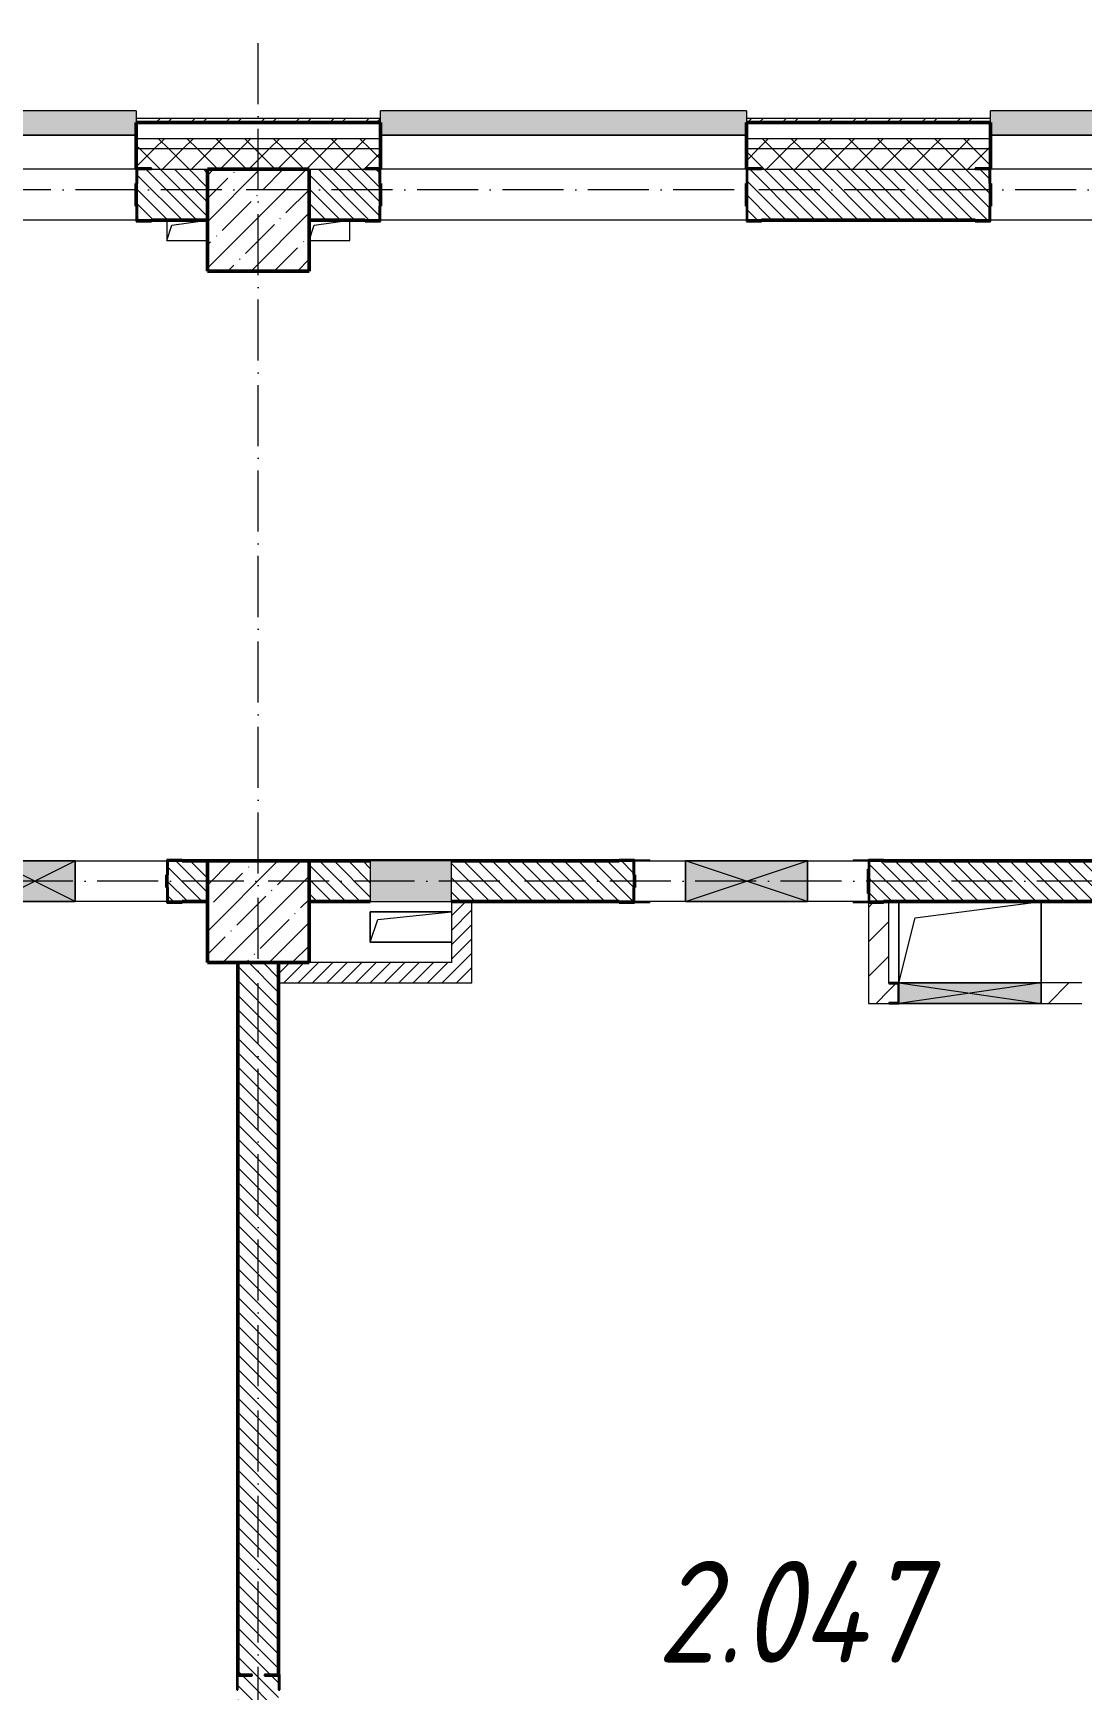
# Model space of a CAD drawing. Header units: millimetres. Extents: x 2294 to 908349, y -83289 to 219220.
# Drawn here: x 51055 to 56213, y 8031 to 16176 of the extents above; entities that cross this region are included whole.
import ezdxf

# ---------------------------------------------------------------- set-up
doc = ezdxf.new("R2010")
doc.units = ezdxf.units.MM
doc.linetypes.add('50_200_ШТРИХ_1Т_ш5_п1_п1_', pattern=[700, 500, -100, 0, -100])
for name, color, linetype, lineweight in [('A-DETL-GENF-OTLN', 7, 'Continuous', 9), ('A-FLOR-____-OTLN', 7, 'Continuous', 9), ('A-GENM-____-MCUT', 7, 'Continuous', 25), ('A-GENM-____-OTLN', 7, 'Continuous', 9), ('A-GENM-____-OTLN-1', 7, 'Continuous', 25), ('A-GLAZ-____-OTLN', 7, 'Continuous', 9), ('A-WALL-____-MCUT-2', 7, 'Continuous', 50), ('A-WALL-____-MCUT-3', 7, 'Continuous', 9), ('A-WALL-____-OTLN', 7, 'Continuous', 9), ('A-WALL-____-PATT-1', 7, 'Continuous', 9), ('A-WALL-FNSH-MCUT-1', 7, 'Continuous', 9), ('I-WALL-____-OTLN', 7, 'Continuous', 9), ('S-COLS-____-MCUT', 7, 'Continuous', 50), ('S-COLS-____-OTLN', 7, 'Continuous', 9), ('S-GRID-____-OTLN-1', 7, '50_200_ШТРИХ_1Т_ш5_п1_п1_', 9), ('Марки помещений', 7, 'Continuous', 9)]:
    doc.layers.add(name, color=color, linetype=linetype, lineweight=lineweight)
doc.layers.add('A-GLAZ-____-OTLN-1', color=7, linetype='Continuous', lineweight=9, true_color=0xc0c0c0)
doc.styles.add('ISOCPEUR_I_3', font='isocpeui.ttf', dxfattribs={"width": 0.85, "height": 2.2})
pattern_1 = [(135, (7562.787, 6025.276), (-35.35534, -35.35534), [])]
pattern_2 = [(45, (7562.79, 6025.28), (-70.71068, 70.71068), []), (135, (7562.79, 6025.28), (-70.71068, -70.71068), [])]
pattern_3 = [(45, (7562.787, 6025.276), (-35.35534, 35.35534), [])]
pattern_4 = [(45, (7562.79, 6025.28), (-84.8528, 84.8528), [])]

# ---------------------------------------------------------------- blocks, each defined once
blk = doc.blocks.new('BSC_Колонна _Прямоугольная - 500х500-V90-АР1_План отверстий 2 этажа в осях 1-64_А-ГГ')
at = {"layer": 'S-COLS-____-OTLN'}
h = blk.add_hatch(dxfattribs=at)
h.set_pattern_fill('FP_119', color=256, style=0, pattern_type=2)
h.set_pattern_definition([(45, (-44600, -5831.04), (-114.04925, 114.04925), []), (45, (-44485.95, -5831.04), (-114.04925, 114.04925), [201.613, -40.323, 3.353, -36.97])])
h.paths.add_polyline_path([(-250, -250), (250, -250), (250, 250), (-250, 250)], flags=0)
at = {"layer": 'S-COLS-____-MCUT'}
for p, q in [((250, 250), (-250, 250)), ((-250, 250), (-250, -250)), ((250, -250), (250, 250)), ((-250, -250), (250, -250))]:
    blk.add_line(p, q, dxfattribs=at)
blk = doc.blocks.new('Фахверк_СКБ_Уголок - 250_2700-27497298-АР1_План отверстий 2 этажа в осях 1-64_А-ГГ')
at = {"layer": 'A-GENM-____-MCUT'}
for p, q in [((200, 181), (125, 181)), ((125, 181), (125, 106)), ((131, 106), (131, 175)), ((131, 175), (200, 175)), ((200, 175), (200, 181)), ((125, 106), (131, 106)), ((131, -6), (125, -6)), ((125, -6), (125, -81)), ((125, -81), (200, -81)), ((131, -75), (131, -6)), ((200, -75), (131, -75)), ((200, -81), (200, -75))]:
    blk.add_line(p, q, dxfattribs=at)
blk = doc.blocks.new('154_Стойка_СКБ_Уголок - СМ-2180_200-28268025-АР1_План отверстий 2 этажа в осях 1-64_А-ГГ')
at = {"layer": 'A-GENM-____-MCUT'}
for p, q in [((125, 156), (125, 81)), ((200, 156), (125, 156)), ((131, 81), (131, 150)), ((131, 150), (200, 150)), ((200, 150), (200, 156)), ((125, 81), (131, 81)), ((131, 19), (125, 19)), ((125, 19), (125, -56)), ((131, -50), (131, 19)), ((125, -56), (200, -56)), ((200, -50), (131, -50)), ((200, -56), (200, -50))]:
    blk.add_line(p, q, dxfattribs=at)
blk = doc.blocks.new('Стойка_Влож_Уголок_Опорный - Уголок-28213941-АР1_План отверстий 2 этажа в осях 1-64_А-ГГ')
at = {"layer": 'A-GENM-____-OTLN'}
for p, q in [((-212, -6), (-212, 0)), ((0, 0), (0, -6)), ((-212, -75), (-212, -6)), ((-212, -6), (-206, -6)), ((-212, -75), (-206, -75)), ((-6, -6), (0, -6)), ((-6, -75), (0, -75)), ((0, -6), (0, -75))]:
    blk.add_line(p, q, dxfattribs=at)
blk = doc.blocks.new('Стойка_Влож_Полоса боковая - Полоса-V142-АР1_План отверстий 2 этажа в осях 1-64_А-ГГ')
at = {"layer": 'A-GENM-____-OTLN'}
for p, q in [((-5, 60), (0, 60)), ((-5, -60), (-5, 60)), ((0, -60), (-5, -60))]:
    blk.add_line(p, q, dxfattribs=at)
blk = doc.blocks.new('Фахверк_СКБ_Уголок - 200_3960-28268576-АР1_План отверстий 2 этажа в осях 1-64_А-ГГ')
at = {"layer": 'A-GENM-____-MCUT'}
for p, q in [((200, 156), (125, 156)), ((125, 156), (125, 81)), ((131, 81), (131, 150)), ((131, 150), (200, 150)), ((200, 150), (200, 156)), ((125, 81), (131, 81)), ((131, 19), (125, 19)), ((125, 19), (125, -56)), ((131, -50), (131, 19)), ((125, -56), (200, -56)), ((200, -50), (131, -50)), ((200, -56), (200, -50))]:
    blk.add_line(p, q, dxfattribs=at)
blk = doc.blocks.new('Фахверк_СКБ_Уголок - 200_3550-28267367-АР1_План отверстий 2 этажа в осях 1-64_А-ГГ')
at = {"layer": 'A-GENM-____-MCUT'}
for p, q in [((200, 156), (125, 156)), ((125, 156), (125, 81)), ((131, 81), (131, 150)), ((131, 150), (200, 150)), ((200, 150), (200, 156)), ((125, 81), (131, 81)), ((131, 19), (125, 19)), ((125, 19), (125, -56)), ((131, -50), (131, 19)), ((125, -56), (200, -56)), ((200, -50), (131, -50)), ((200, -56), (200, -50))]:
    blk.add_line(p, q, dxfattribs=at)
blk = doc.blocks.new('AR_Отверстие Ниша - Лючок-32403954-АР1_План отверстий 2 этажа в осях 1-64_А-ГГ')
at = {"layer": 'A-GLAZ-____-OTLN'}
blk.add_hatch(color=256, dxfattribs=at).paths.add_polyline_path([(-200, 100), (-200, -100), (200, -100), (200, 100)], flags=0)
for p, q in [((200, 100), (-200, 100)), ((-200, 100), (-200, -100)), ((200, -100), (200, 100)), ((-200, -100), (200, -100))]:
    blk.add_line(p, q, dxfattribs=at)
blk = doc.blocks.new('Л_Общий_Лючок - Лючок-29677405-АР1_План отверстий 2 этажа в осях 1-64_А-ГГ')
at = {"layer": 'A-GLAZ-____-OTLN-1'}
blk.add_hatch(color=256, dxfattribs=at).paths.add_polyline_path([(400, 0), (424, 0), (424, 6), (-24, 6), (-24, 0), (0, 0)], flags=0)
at = {"layer": 'A-GLAZ-____-OTLN'}
for p, q in [((424, 6), (-24, 6)), ((-24, 6), (-24, 0)), ((424, 6), (424, 0))]:
    blk.add_line(p, q, dxfattribs=at)
blk = doc.blocks.new('AR_Отверстие прямоугольное _в плите_ - AR_Отверстие прямоугольное _в плите_-V155-АР1_План отверстий 2 этажа в осях 1-64_А-ГГ')
at = {"layer": 'A-GENM-____-OTLN'}
for p, q in [((200, 75), (-200, 75)), ((-200, 75), (-200, -75)), ((-200, -75), (-162.5, 37.5)), ((-162.5, 37.5), (200, 75)), ((-200, -75), (200, -75))]:
    blk.add_line(p, q, dxfattribs=at)
blk = doc.blocks.new('AR_Отверстие прямоугольное _в плите_ - AR_Отверстие прямоугольное _в плите_-V165-АР1_План отверстий 2 этажа в осях 1-64_А-ГГ')
at = {"layer": 'A-GENM-____-OTLN'}
for p, q in [((-100, 50), (-100, -50)), ((-100, -50), (-75, 25)), ((-75, 25), (100, 50)), ((-100, -50), (100, -50))]:
    blk.add_line(p, q, dxfattribs=at)
blk = doc.blocks.new('AR_Отверстие прямоугольное _в плите_ - AR_Отверстие прямоугольное _в плите_-V166-АР1_План отверстий 2 этажа в осях 1-64_А-ГГ')
at = {"layer": 'A-GENM-____-OTLN'}
for p, q in [((-100, -50), (-75, 25)), ((-75, 25), (100, 50)), ((100, -50), (100, 50)), ((-100, -50), (100, -50))]:
    blk.add_line(p, q, dxfattribs=at)
blk = doc.blocks.new('AR_Отверстие прямоугольное _в плите_ - AR_Отверстие прямоугольное _в плите_-30552525-АР1_План отверстий 2 этажа в осях 1-64_А-ГГ')
at = {"layer": 'A-GENM-____-OTLN'}
for p, q in [((-350, 200), (-350, -200)), ((-270, 120), (350, 200)), ((350, -200), (350, 200)), ((-350, -200), (-270, 120))]:
    blk.add_line(p, q, dxfattribs=at)
blk = doc.blocks.new('Отлив_СКБ - Отлив витража_120_НВФ-31885689-АР1_План отверстий 2 этажа в осях 1-64_А-ГГ')
at = {"layer": 'A-GLAZ-____-OTLN-1'}
for points in [[(1800, 2), (1800, 120), (0, 120), (0, 2), (1103.1, 2)], [(1103.1, 0), (1800, 0), (1800, 2), (0, 2), (0, 0)]]:
    blk.add_hatch(color=256, dxfattribs=at).paths.add_polyline_path(points, flags=0)
at = {"layer": 'A-GLAZ-____-OTLN'}
for p, q in [((0, 83), (0, 120)), ((1800, 120), (0, 120)), ((1800, 120), (1800, 83)), ((0, 2), (1800, 2)), ((1800, 0), (0, 0))]:
    blk.add_line(p, q, dxfattribs=at)
blk = doc.blocks.new('AR_Отверстие прямоугольное _в стене__БезПР - AR_Отверстие прямоугольное _в стене__БезПР-36428632-АР1_План отверстий 2 этажа в осях 1-64_А-ГГ')
at = {"layer": 'A-GLAZ-____-OTLN'}
blk.add_hatch(color=256, dxfattribs=at).paths.add_polyline_path([(-200, -100), (200, -100), (200, 100), (-200, 100)], flags=0)
at = {"layer": 'A-DETL-GENF-OTLN'}
for p, q in [((-200, -100), (-200, 100)), ((-200, 100), (200, 100)), ((200, 100), (-200, -100)), ((-200, 100), (200, -100)), ((200, 100), (-200, 100)), ((-200, 100), (-200, -100)), ((200, 100), (200, -100)), ((200, -100), (200, 100)), ((200, -100), (-200, -100)), ((-200, -100), (200, -100))]:
    blk.add_line(p, q, dxfattribs=at)
at = {"layer": 'A-GLAZ-____-OTLN'}
blk.add_line((200, 100), (-200, 100), dxfattribs=at)
blk = doc.blocks.new('AR_Отверстие прямоугольное _в стене_ - AR_Отверстие прямоугольное _в стене__ОВ-36867292-АР1_План отверстий 2 этажа в осях 1-64_А-ГГ')
at = {"layer": 'A-GLAZ-____-OTLN'}
blk.add_hatch(color=256, dxfattribs=at).paths.add_polyline_path([(350, -50), (350, 50), (-350, 50), (-350, -50)], flags=0)
at = {"layer": 'A-DETL-GENF-OTLN'}
for p, q in [((-350, -50), (-350, 50)), ((-350, 50), (350, 50)), ((350, 50), (-350, -50)), ((-350, 50), (350, -50)), ((350, 50), (-350, 50)), ((-350, 50), (-350, -50)), ((350, 50), (350, -50)), ((350, -50), (350, 50)), ((350, -50), (-350, -50)), ((-350, -50), (350, -50))]:
    blk.add_line(p, q, dxfattribs=at)
blk = doc.blocks.new('AR_Отверстие прямоугольное _в стене_ - AR_Отверстие прямоугольное _в стене__ОВ-36868278-АР1_План отверстий 2 этажа в осях 1-64_А-ГГ')
at = {"layer": 'A-GLAZ-____-OTLN'}
blk.add_hatch(color=256, dxfattribs=at).paths.add_polyline_path([(-300, 100), (-300, -100), (300, -100), (300, 100)], flags=0)
at = {"layer": 'A-DETL-GENF-OTLN'}
for p, q in [((-300, -100), (-300, 100)), ((-300, 100), (300, 100)), ((300, 100), (-300, -100)), ((-300, 100), (300, -100)), ((300, 100), (-300, 100)), ((-300, 100), (-300, -100)), ((300, 100), (300, -100)), ((300, -100), (300, 100)), ((300, -100), (-300, -100)), ((-300, -100), (300, -100))]:
    blk.add_line(p, q, dxfattribs=at)
blk = doc.blocks.new('154_Фахверк_СКБ_Швеллер - Тип_100_3960_зеркало-V199-АР1_План отверстий 2 этажа в осях 1-64_А-ГГ')
at = {"layer": 'A-GENM-____-MCUT'}
for p, q in [((175, 50), (125, 50)), ((128, 47), (175, 47)), ((128, -47), (128, 47)), ((175, 47), (175, 50)), ((125, -50), (175, -50)), ((175, -47), (128, -47)), ((175, -50), (175, -47))]:
    blk.add_line(p, q, dxfattribs=at)
blk = doc.blocks.new('2floor')
at = {"layer": 'A-WALL-____-PATT-1'}
h = blk.add_hatch(dxfattribs=at)
h.set_pattern_fill('FP_3', color=256, style=0, pattern_type=2)
h.set_pattern_definition([(45, (7562.79, 6025.28), (-85.53659, 85.53659), []), (45, (7619.81, 6025.28), (-85.53659, 85.53659), [])])
h.paths.add_polyline_path([(79427.8, 15736.3), (79427.8, 15756.3), (75562.8, 15756.3), (75562.8, 15736.3), (78247.7, 15736.3)], flags=0)
h.paths.add_polyline_path([(73762.8, 15736.3), (73762.8, 15756.3), (72562.8, 15756.3), (72562.8, 15736.3), (72945.3, 15736.3)], flags=0)
h.paths.add_polyline_path([(70762.8, 15736.3), (70762.8, 15756.3), (69562.8, 15756.3), (69562.8, 15736.3), (70294.1, 15736.3)], flags=0)
h.paths.add_polyline_path([(66759.2, 15736.3), (67762.8, 15736.3), (67762.8, 15756.3), (66562.8, 15756.3), (66562.8, 15736.3)], flags=0)
h.paths.add_polyline_path([(64108, 15736.3), (64762.8, 15736.3), (64762.8, 15756.3), (63562.8, 15756.3), (63562.8, 15736.3)], flags=0)
h.paths.add_polyline_path([(61762.8, 15736.3), (61762.8, 15756.3), (60562.8, 15756.3), (60562.8, 15736.3), (60573, 15736.3)], flags=0)
h.paths.add_polyline_path([(58762.8, 15736.3), (58762.8, 15756.3), (57562.8, 15756.3), (57562.8, 15736.3), (57921.8, 15736.3)], flags=0)
h.paths.add_polyline_path([(52762.8, 15736.3), (52762.8, 15756.3), (51562.8, 15756.3), (51562.8, 15736.3), (51735.7, 15736.3)], flags=0)
h.paths.add_polyline_path([(54562.8, 15736.3), (55762.8, 15736.3), (55762.8, 15756.3), (54562.8, 15756.3)], flags=0)
h.paths.add_polyline_path([(48562.8, 15736.3), (49762.8, 15736.3), (49762.8, 15756.3), (48562.8, 15756.3)], flags=0)
h.paths.add_polyline_path([(45897.8, 15736.3), (46762.8, 15736.3), (46762.8, 15756.3), (45897.8, 15756.3)], flags=0)
h = blk.add_hatch(dxfattribs=at)
h.set_pattern_fill('FP_1', color=256, style=0, pattern_type=2)
h.set_pattern_definition(pattern_2)
h.paths.add_polyline_path([(81912.8, 15606.3), (81912.8, 15656.3), (75562.8, 15656.3), (75562.8, 15606.3), (81782.6, 15606.3)], flags=0)
h.paths.add_polyline_path([(72945.3, 15606.3), (73762.8, 15606.3), (73762.8, 15656.3), (72562.8, 15656.3), (72562.8, 15606.3)], flags=0)
h.paths.add_polyline_path([(70762.8, 15606.3), (70762.8, 15656.3), (69562.8, 15656.3), (69562.8, 15606.3), (70294.1, 15606.3)], flags=0)
h.paths.add_polyline_path([(67762.8, 15606.3), (67762.8, 15656.3), (66562.8, 15656.3), (66562.8, 15606.3), (67642.9, 15606.3)], flags=0)
h.paths.add_polyline_path([(64762.8, 15606.3), (64762.8, 15656.3), (63562.8, 15656.3), (63562.8, 15606.3), (64108, 15606.3)], flags=0)
h.paths.add_polyline_path([(60562.8, 15606.3), (61762.8, 15606.3), (61762.8, 15656.3), (60562.8, 15656.3)], flags=0)
h.paths.add_polyline_path([(57562.8, 15606.3), (58762.8, 15606.3), (58762.8, 15656.3), (57562.8, 15656.3)], flags=0)
h.paths.add_polyline_path([(55270.6, 15606.3), (55762.8, 15606.3), (55762.8, 15656.3), (54562.8, 15656.3), (54562.8, 15606.3)], flags=0)
h.paths.add_polyline_path([(52762.8, 15606.3), (52762.8, 15656.3), (51562.8, 15656.3), (51562.8, 15606.3), (51735.7, 15606.3)], flags=0)
h.paths.add_polyline_path([(49762.8, 15606.3), (49762.8, 15656.3), (48562.8, 15656.3), (48562.8, 15606.3), (49084.5, 15606.3)], flags=0)
h.paths.add_polyline_path([(45362.8, 15606.3), (46762.8, 15606.3), (46762.8, 15656.3), (45362.8, 15656.3)], flags=0)
h.paths.add_polyline_path([(43562.8, 15606.3), (43562.8, 15656.3), (42362.8, 15656.3), (42362.8, 15606.3), (42898.4, 15606.3)], flags=0)
h.paths.add_polyline_path([(34562.8, 15606.3), (34562.8, 15656.3), (31392.8, 15656.3), (31392.8, 15606.3), (32293.6, 15606.3)], flags=0)
h = blk.add_hatch(dxfattribs=at)
h.set_pattern_fill('FP_1', color=256, style=0, pattern_type=2)
h.set_pattern_definition(pattern_2)
h.paths.add_polyline_path([(81912.8, 15506.3), (81912.8, 15606.3), (75562.8, 15606.3), (75562.8, 15512.3), (75637.8, 15512.3), (75637.8, 15506.3), (81782.6, 15506.3)], flags=0)
h.paths.add_polyline_path([(72945.3, 15506.3), (73687.8, 15506.3), (73687.8, 15512.3), (73762.8, 15512.3), (73762.8, 15606.3), (72562.8, 15606.3), (72562.8, 15512.3), (72637.8, 15512.3), (72637.8, 15506.3)], flags=0)
h.paths.add_polyline_path([(70687.8, 15506.3), (70687.8, 15512.3), (70762.8, 15512.3), (70762.8, 15606.3), (69562.8, 15606.3), (69562.8, 15512.3), (69637.8, 15512.3), (69637.8, 15506.3), (70412.8, 15506.3)], flags=0)
h.paths.add_polyline_path([(66912.8, 15506.3), (67687.8, 15506.3), (67687.8, 15512.3), (67762.8, 15512.3), (67762.8, 15606.3), (66562.8, 15606.3), (66562.8, 15512.3), (66637.8, 15512.3), (66637.8, 15506.3), (66759.2, 15506.3)], flags=0)
h.paths.add_polyline_path([(64108, 15506.3), (64687.8, 15506.3), (64687.8, 15512.3), (64762.8, 15512.3), (64762.8, 15606.3), (63562.8, 15606.3), (63562.8, 15512.3), (63637.8, 15512.3), (63637.8, 15506.3)], flags=0)
h.paths.add_polyline_path([(61412.8, 15506.3), (61687.8, 15506.3), (61687.8, 15512.3), (61762.8, 15512.3), (61762.8, 15606.3), (60562.8, 15606.3), (60562.8, 15512.3), (60637.8, 15512.3), (60637.8, 15506.3), (60912.8, 15506.3)], flags=0)
h.paths.add_polyline_path([(58412.8, 15506.3), (58687.8, 15506.3), (58687.8, 15512.3), (58762.8, 15512.3), (58762.8, 15606.3), (57562.8, 15606.3), (57562.8, 15512.3), (57637.8, 15512.3), (57637.8, 15506.3), (57921.8, 15506.3)], flags=0)
h.paths.add_polyline_path([(55687.8, 15506.3), (55687.8, 15512.3), (55762.8, 15512.3), (55762.8, 15606.3), (54562.8, 15606.3), (54562.8, 15512.3), (54637.8, 15512.3), (54637.8, 15506.3), (55270.6, 15506.3)], flags=0)
h.paths.add_polyline_path([(52687.8, 15506.3), (52687.8, 15512.3), (52762.8, 15512.3), (52762.8, 15606.3), (51562.8, 15606.3), (51562.8, 15512.3), (51637.8, 15512.3), (51637.8, 15506.3), (52412.8, 15506.3)], flags=0)
h.paths.add_polyline_path([(48637.8, 15506.3), (49687.8, 15506.3), (49687.8, 15512.3), (49762.8, 15512.3), (49762.8, 15606.3), (48562.8, 15606.3), (48562.8, 15512.3), (48637.8, 15512.3)], flags=0)
h.paths.add_polyline_path([(46412.8, 15506.3), (46687.8, 15506.3), (46687.8, 15512.3), (46762.8, 15512.3), (46762.8, 15606.3), (45362.8, 15606.3), (45362.8, 15506.3), (45862.8, 15506.3)], flags=0)
h.paths.add_polyline_path([(42898.4, 15506.3), (43487.8, 15506.3), (43487.8, 15512.3), (43562.8, 15512.3), (43562.8, 15606.3), (42362.8, 15606.3), (42362.8, 15506.3), (42862.8, 15506.3)], flags=0)
h.paths.add_polyline_path([(34487.8, 15506.3), (34487.8, 15512.3), (34562.8, 15512.3), (34562.8, 15606.3), (31392.8, 15606.3), (31392.8, 15506.3), (33862.8, 15506.3)], flags=0)
h = blk.add_hatch(dxfattribs=at)
h.set_pattern_fill('FP_6', color=256, style=0, pattern_type=2)
h.set_pattern_definition(pattern_1)
h.paths.add_polyline_path([(51568.8, 15256.3), (51912.8, 15256.3), (51912.8, 15506.3), (51568.8, 15506.3), (51568.8, 15437.3), (51562.8, 15437.3), (51562.8, 15325.3), (51568.8, 15325.3), (51568.8, 15260.6)], flags=0)
h.paths.add_polyline_path([(49687.8, 15256.3), (49756.8, 15256.3), (49756.8, 15325.3), (49762.8, 15325.3), (49762.8, 15437.3), (49756.8, 15437.3), (49756.8, 15506.3), (49412.8, 15506.3), (49412.8, 15256.3)], flags=0)
h = blk.add_hatch(dxfattribs=at)
h.set_pattern_fill('FP_6', color=256, style=0, pattern_type=2)
h.set_pattern_definition(pattern_1)
h.paths.add_polyline_path([(57637.8, 15256.3), (57912.8, 15256.3), (57912.8, 15506.3), (57568.8, 15506.3), (57568.8, 15437.3), (57562.8, 15437.3), (57562.8, 15325.3), (57568.8, 15325.3), (57568.8, 15256.3)], flags=0)
h.paths.add_polyline_path([(54637.8, 15256.3), (55756.8, 15256.3), (55756.8, 15325.3), (55762.8, 15325.3), (55762.8, 15437.3), (55756.8, 15437.3), (55756.8, 15506.3), (54568.8, 15506.3), (54568.8, 15437.3), (54562.8, 15437.3), (54562.8, 15325.3), (54568.8, 15325.3), (54568.8, 15256.3)], flags=0)
h.paths.add_polyline_path([(52687.8, 15256.3), (52756.8, 15256.3), (52756.8, 15325.3), (52762.8, 15325.3), (52762.8, 15437.3), (52756.8, 15437.3), (52756.8, 15506.3), (52412.8, 15506.3), (52412.8, 15256.3)], flags=0)
h = blk.add_hatch(dxfattribs=at)
h.set_pattern_fill('FP_6', color=256, style=0, pattern_type=2)
h.set_pattern_definition(pattern_1)
h.paths.add_polyline_path([(51787.8, 11906.3), (51912.8, 11906.3), (51912.8, 12106.3), (51718.8, 12106.3), (51718.8, 12037.3), (51712.8, 12037.3), (51712.8, 11975.3), (51718.8, 11975.3), (51718.8, 11906.3), (51735.7, 11906.3)], flags=0)
h.paths.add_polyline_path([(49968.2, 11906.3), (50006.8, 11906.3), (50006.8, 11975.3), (50012.8, 11975.3), (50012.8, 12037.3), (50006.8, 12037.3), (50006.8, 12106.3), (49412.8, 12106.3), (49412.8, 11906.3), (49937.8, 11906.3)], flags=0)
h = blk.add_hatch(dxfattribs=at)
h.set_pattern_fill('FP_6', color=256, style=0, pattern_type=2)
h.set_pattern_definition(pattern_1)
h.paths.add_polyline_path([(57038.1, 11906.3), (57912.8, 11906.3), (57912.8, 12106.3), (55168.8, 12106.3), (55168.8, 12037.3), (55162.8, 12037.3), (55162.8, 11975.3), (55168.8, 11975.3), (55168.8, 11906.3), (55270.6, 11906.3)], flags=0)
h.paths.add_polyline_path([(53112.8, 11906.3), (54006.8, 11906.3), (54006.8, 11975.3), (54012.8, 11975.3), (54012.8, 12037.3), (54006.8, 12037.3), (54006.8, 12106.3), (53112.8, 12106.3), (53112.8, 11993.8)], flags=0)
h.paths.add_polyline_path([(52412.8, 11906.3), (52712.8, 11906.3), (52712.8, 12106.3), (52412.8, 12106.3)], flags=0)
h = blk.add_hatch(dxfattribs=at)
h.set_pattern_fill('FP_5', color=256, style=0, pattern_type=2)
h.set_pattern_definition(pattern_3)
h.paths.add_polyline_path([(53212.8, 11606.3), (53212.8, 11906.3), (53112.8, 11906.3), (53112.8, 11606.3)], flags=0)
h = blk.add_hatch(dxfattribs=at)
h.set_pattern_fill('FP_4', color=256, style=0, pattern_type=2)
h.set_pattern_definition(pattern_4)
h.paths.add_polyline_path([(55262.8, 11406.3), (55262.8, 11906.3), (55237.8, 11906.3), (55237.8, 11900.3), (55162.8, 11900.3), (55162.8, 11406.3)], flags=0)
h = blk.add_hatch(dxfattribs=at)
h.set_pattern_fill('FP_6', color=256, style=0, pattern_type=2)
h.set_pattern_definition(pattern_1)
h.paths.add_polyline_path([(52062.8, 4606.3), (52262.8, 4606.3), (52262.8, 8100.3), (52193.8, 8100.3), (52193.8, 8106.3), (52262.8, 8106.3), (52262.8, 11606.3), (52062.8, 11606.3), (52062.8, 8106.3), (52131.8, 8106.3), (52131.8, 8100.3), (52062.8, 8100.3), (52062.8, 5041.2)], flags=0)
h = blk.add_hatch(dxfattribs=at)
h.set_pattern_fill('FP_5', color=256, style=0, pattern_type=2)
h.set_pattern_definition(pattern_3)
h.paths.add_polyline_path([(52412.8, 11506.3), (53212.8, 11506.3), (53212.8, 11606.3), (52262.8, 11606.3), (52262.8, 11506.3)], flags=0)
h = blk.add_hatch(dxfattribs=at)
h.set_pattern_fill('FP_4', color=256, style=0, pattern_type=2)
h.set_pattern_definition(pattern_4)
h.paths.add_polyline_path([(56012.8, 11406.3), (56212.8, 11406.3), (56212.8, 11506.3), (56012.8, 11506.3)], flags=0)
h.paths.add_polyline_path([(57038.1, 11406.3), (57112.8, 11406.3), (57112.8, 11506.3), (56912.8, 11506.3), (56912.8, 11406.3)], flags=0)
h.paths.add_polyline_path([(58062.8, 11406.3), (58062.8, 11506.3), (57462.8, 11506.3), (57462.8, 11406.3)], flags=0)
h.paths.add_polyline_path([(55264.3, 11409.3), (55309.8, 11409.3), (55309.8, 11503.3), (55262.8, 11503.3), (55262.8, 11409.3)], flags=0)
at = {"layer": 'S-COLS-____-OTLN'}
h = blk.add_hatch(dxfattribs=at)
h.set_pattern_fill('FP_25', color=256, style=0, pattern_type=2)
h.set_pattern_definition([(45, (7562.79, 6025.28), (-114.04925, 114.04925), []), (45, (7676.84, 6025.28), (-114.04925, 114.04925), [201.612, -40.322, 3.353, -36.97])])
h.paths.add_polyline_path([(51912.8, 15006.3), (52412.8, 15006.3), (52412.8, 15506.3), (51912.8, 15506.3), (51912.8, 15361.1)], flags=0)
at = {"layer": 'A-FLOR-____-OTLN'}
for p, q in [((55312.7, 11506.3), (55312.7, 11906.3)), ((56012.7, 11906.3), (56012.7, 11506.3)), ((52712.8, 11856.3), (53112.8, 11856.3)), ((52712.8, 11706.3), (52712.8, 11856.3)), ((53112.8, 11706.3), (52712.8, 11706.3))]:
    blk.add_line(p, q, dxfattribs=at)
at = {"layer": 'A-WALL-____-MCUT-2'}
for p, q in [((52762.8, 15736.3), (51562.8, 15736.3)), ((51562.8, 15736.3), (51562.8, 15512.3)), ((52762.8, 15512.3), (52762.8, 15736.3)), ((55762.8, 15736.3), (54562.8, 15736.3)), ((54562.8, 15736.3), (54562.8, 15512.3)), ((55762.8, 15512.3), (55762.8, 15736.3)), ((51912.8, 15506.3), (52412.8, 15506.3)), ((51912.8, 15256.3), (51912.8, 15506.3)), ((52412.8, 15506.3), (52412.8, 15256.3)), ((51562.8, 15437.3), (51562.8, 15325.3)), ((52762.8, 15325.3), (52762.8, 15437.3)), ((54562.8, 15437.3), (54562.8, 15325.3)), ((55762.8, 15325.3), (55762.8, 15437.3)), ((51637.8, 15256.3), (51912.8, 15256.3)), ((52412.8, 15256.3), (52687.8, 15256.3)), ((54637.8, 15256.3), (55687.8, 15256.3)), ((51912.8, 12106.3), (51787.8, 12106.3)), ((52712.8, 12106.3), (52412.8, 12106.3)), ((53937.8, 12106.3), (53112.8, 12106.3)), ((57912.8, 12106.3), (55237.8, 12106.3)), ((51712.8, 12037.3), (51712.8, 11975.3)), ((54012.8, 11975.3), (54012.8, 12037.3)), ((55162.8, 12037.3), (55162.8, 11975.3)), ((51787.8, 11906.3), (51912.8, 11906.3)), ((52412.8, 11906.3), (52712.8, 11906.3)), ((53112.8, 11906.3), (53937.8, 11906.3)), ((55237.8, 11906.3), (57912.8, 11906.3)), ((52062.8, 11606.3), (52062.8, 8106.3)), ((52262.8, 8106.3), (52262.8, 11606.3))]:
    blk.add_line(p, q, dxfattribs=at)
at = {"layer": 'A-WALL-____-MCUT-3'}
for p, q in [((52762.8, 15656.3), (51562.8, 15656.3)), ((55762.8, 15656.3), (54562.8, 15656.3)), ((52762.8, 15606.3), (51562.8, 15606.3)), ((55762.8, 15606.3), (54562.8, 15606.3)), ((51637.8, 15506.3), (51912.8, 15506.3)), ((52412.8, 15506.3), (52687.8, 15506.3)), ((54637.8, 15506.3), (55687.8, 15506.3))]:
    blk.add_line(p, q, dxfattribs=at)
at = {"layer": 'A-WALL-____-OTLN'}
for p, q in [((51562.8, 15506.3), (49762.8, 15506.3)), ((54562.8, 15506.3), (52762.8, 15506.3)), ((57562.8, 15506.3), (55762.8, 15506.3)), ((51562.8, 15256.3), (49762.8, 15256.3)), ((54562.8, 15256.3), (52762.8, 15256.3)), ((57562.8, 15256.3), (55762.8, 15256.3))]:
    blk.add_line(p, q, dxfattribs=at)
at = {"layer": 'A-WALL-FNSH-MCUT-1'}
for p, q in [((52762.8, 15756.3), (51562.8, 15756.3)), ((51562.8, 15756.3), (51562.8, 15736.3)), ((51562.8, 15736.3), (51562.8, 15736.3)), ((52762.8, 15736.3), (52762.8, 15756.3)), ((55762.8, 15756.3), (54562.8, 15756.3)), ((54562.8, 15756.3), (54562.8, 15736.3)), ((54562.8, 15736.3), (54562.8, 15736.3)), ((55762.8, 15736.3), (55762.8, 15756.3)), ((53112.8, 11906.3), (53112.8, 11906.3)), ((53112.8, 11906.3), (53112.8, 11606.3)), ((53212.8, 11506.3), (53212.8, 11906.3)), ((55162.8, 11900.3), (55162.8, 11406.3)), ((55262.8, 11506.3), (55262.8, 11906.3)), ((52262.8, 11606.3), (52262.8, 11606.3)), ((53112.8, 11606.3), (52412.8, 11606.3)), ((52262.8, 11506.3), (53212.8, 11506.3)), ((56212.8, 11506.3), (56012.8, 11506.3)), ((55162.8, 11406.3), (55262.8, 11406.3)), ((56012.8, 11406.3), (56212.8, 11406.3))]:
    blk.add_line(p, q, dxfattribs=at)
at = {"layer": 'I-WALL-____-OTLN'}
for p, q in [((51262.8, 12106.3), (51712.8, 12106.3)), ((54012.8, 12106.3), (54262.8, 12106.3)), ((54862.8, 12106.3), (55162.8, 12106.3)), ((51712.8, 11906.3), (51262.8, 11906.3)), ((54262.8, 11906.3), (54012.8, 11906.3)), ((55162.8, 11906.3), (54862.8, 11906.3))]:
    blk.add_line(p, q, dxfattribs=at)
at = {"layer": 'S-COLS-____-MCUT'}
for p, q in [((52412.8, 15506.3), (51912.8, 15506.3)), ((51912.8, 15506.3), (51912.8, 15006.3)), ((52412.8, 15006.3), (52412.8, 15506.3)), ((51912.8, 15006.3), (52412.8, 15006.3))]:
    blk.add_line(p, q, dxfattribs=at)
at = {"layer": 'A-GENM-____-OTLN'}
for name, p in [('AR_Отверстие прямоугольное _в плите_ - AR_Отверстие прямоугольное _в плите_-V165-АР1_План отверстий 2 этажа в осях 1-64_А-ГГ', (51812.8, 15206.3)), ('AR_Отверстие прямоугольное _в плите_ - AR_Отверстие прямоугольное _в плите_-V166-АР1_План отверстий 2 этажа в осях 1-64_А-ГГ', (52512.8, 15206.3)), ('Стойка_Влож_Полоса боковая - Полоса-V142-АР1_План отверстий 2 этажа в осях 1-64_А-ГГ', (55162.8, 12006.3)), ('AR_Отверстие прямоугольное _в плите_ - AR_Отверстие прямоугольное _в плите_-30552525-АР1_План отверстий 2 этажа в осях 1-64_А-ГГ', (55662.7, 11706.3)), ('AR_Отверстие прямоугольное _в плите_ - AR_Отверстие прямоугольное _в плите_-V155-АР1_План отверстий 2 этажа в осях 1-64_А-ГГ', (52912.8, 11781.3))]:
    blk.add_blockref(name, p, dxfattribs=at)
for p, rotation in [((54012.8, 12112.3), 89.99999999999955), ((55162.8, 11900.3), 269.9999999999995)]:
    blk.add_blockref('Стойка_Влож_Уголок_Опорный - Уголок-28213941-АР1_План отверстий 2 этажа в осях 1-64_А-ГГ', p, dxfattribs=dict(at, rotation=rotation))
at = {"layer": 'A-GENM-____-OTLN-1'}
for name, p in [('Фахверк_СКБ_Уголок - 250_2700-27497298-АР1_План отверстий 2 этажа в осях 1-64_А-ГГ', (51437.8, 15331.3)), ('Фахверк_СКБ_Уголок - 250_2700-27497298-АР1_План отверстий 2 этажа в осях 1-64_А-ГГ', (54437.8, 15331.3)), ('Фахверк_СКБ_Уголок - 200_3960-28268576-АР1_План отверстий 2 этажа в осях 1-64_А-ГГ', (51587.8, 11956.3)), ('154_Стойка_СКБ_Уголок - СМ-2180_200-28268025-АР1_План отверстий 2 этажа в осях 1-64_А-ГГ', (55037.8, 11956.3))]:
    blk.add_blockref(name, p, dxfattribs=at)
for name, p, rotation in [('Фахверк_СКБ_Уголок - 250_2700-27497298-АР1_План отверстий 2 этажа в осях 1-64_А-ГГ', (52887.8, 15431.3), 180), ('Фахверк_СКБ_Уголок - 250_2700-27497298-АР1_План отверстий 2 этажа в осях 1-64_А-ГГ', (55887.8, 15431.3), 180), ('154_Стойка_СКБ_Уголок - СМ-2180_200-28268025-АР1_План отверстий 2 этажа в осях 1-64_А-ГГ', (54137.8, 12056.3), 180), ('154_Фахверк_СКБ_Швеллер - Тип_100_3960_зеркало-V199-АР1_План отверстий 2 этажа в осях 1-64_А-ГГ', (55437.8, 11456.3), 180), ('Фахверк_СКБ_Уголок - 200_3550-28267367-АР1_План отверстий 2 этажа в осях 1-64_А-ГГ', (52112.8, 8231.3), 269.9999999999999)]:
    blk.add_blockref(name, p, dxfattribs=dict(at, rotation=rotation))
at = {"layer": 'A-GLAZ-____-OTLN'}
for name, p in [('Отлив_СКБ - Отлив витража_120_НВФ-31885689-АР1_План отверстий 2 этажа в осях 1-64_А-ГГ', (49762.8, 15673.3)), ('Отлив_СКБ - Отлив витража_120_НВФ-31885689-АР1_План отверстий 2 этажа в осях 1-64_А-ГГ', (52762.8, 15673.3)), ('Отлив_СКБ - Отлив витража_120_НВФ-31885689-АР1_План отверстий 2 этажа в осях 1-64_А-ГГ', (55762.8, 15673.3)), ('Л_Общий_Лючок - Лючок-29677405-АР1_План отверстий 2 этажа в осях 1-64_А-ГГ', (52712.8, 12106.3)), ('AR_Отверстие прямоугольное _в стене_ - AR_Отверстие прямоугольное _в стене__ОВ-36867292-АР1_План отверстий 2 этажа в осях 1-64_А-ГГ', (55662.8, 11456.3))]:
    blk.add_blockref(name, p, dxfattribs=at)
at = {"layer": 'A-GLAZ-____-OTLN', "rotation": 180}
for name, p in [('AR_Отверстие прямоугольное _в стене__БезПР - AR_Отверстие прямоугольное _в стене__БезПР-36428632-АР1_План отверстий 2 этажа в осях 1-64_А-ГГ', (51062.8, 12006.3)), ('AR_Отверстие Ниша - Лючок-32403954-АР1_План отверстий 2 этажа в осях 1-64_А-ГГ', (52912.8, 12006.3)), ('AR_Отверстие прямоугольное _в стене_ - AR_Отверстие прямоугольное _в стене__ОВ-36868278-АР1_План отверстий 2 этажа в осях 1-64_А-ГГ', (54562.8, 12006.3))]:
    blk.add_blockref(name, p, dxfattribs=at)
at = {"layer": 'S-COLS-____-OTLN'}
blk.add_blockref('BSC_Колонна _Прямоугольная - 500х500-V90-АР1_План отверстий 2 этажа в осях 1-64_А-ГГ', (52162.8, 11856.3), dxfattribs=at)
at = {"layer": 'Марки помещений', "insert": (54123, 8665.4), "char_height": 500, "width": 817.721, "attachment_point": 1, "style": 'ISOCPEUR_I_3'}
blk.add_mtext('2.047', dxfattribs=at)
blk = doc.blocks.new('3osi')
at = {"layer": 'S-GRID-____-OTLN-1', "color": 251, "ltscale": 0.6, "true_color": 0x636466}
for p, q in [((210183.5, 1542.7), (210183.5, 16175.8)), ((269657.9, 15406.3), (161153.7, 15406.3)), ((255902.3, 12006.3), (160914.7, 12006.3))]:
    blk.add_line(p, q, dxfattribs=at)

msp = doc.modelspace()

# ---------------------------------------------------------------- block references
for name, p in [('3osi', (-158020.7, 0)), ('2floor', (0, 0))]:
    msp.add_blockref(name, p)

doc.saveas('drawing.dxf')
